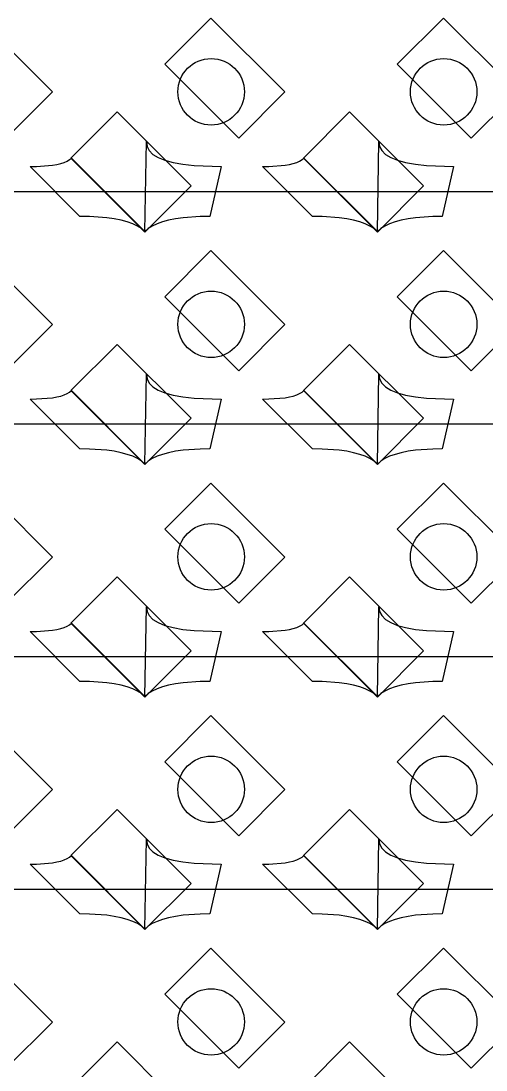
# Model space of a CAD drawing. Header units: inches. Extents: x 0.07 to 4.39, y 0.05 to 2.95.
# Drawn here: x 1.4028 to 1.5428, y 1.4955 to 1.8113 of the extents above; entities that cross this region are included whole.
import ezdxf

# ---------------------------------------------------------------- set-up
doc = ezdxf.new("R2010")
doc.units = ezdxf.units.IN
doc.header["$MEASUREMENT"] = 0
doc.layers.add('Top Layer', color=1, linetype='Continuous')

# ---------------------------------------------------------------- blocks, each defined once
blk = doc.blocks.new('0805_P_______________437')
at = {"layer": 'Top Layer'}
for p, q in [((-0.03937, 0.01575), (-0.01969, 0.01575)), ((-0.03937, -0.01575), (-0.03937, 0.01575)), ((-0.01969, 0.01575), (-0.01969, -0.01575)), ((0.01969, 0.01575), (0.03937, 0.01575)), ((0.01969, -0.01575), (0.01969, 0.01575)), ((0.03937, 0.01575), (0.03937, -0.01575)), ((-0.01969, -0.01575), (-0.03937, -0.01575)), ((0.03937, -0.01575), (0.01969, -0.01575))]:
    blk.add_line(p, q, dxfattribs=at)
blk = doc.blocks.new('0805_P_______________438')
at = {"layer": 'Top Layer'}
for p, q in [((-0.03937, 0.01575), (-0.01969, 0.01575)), ((-0.03937, -0.01575), (-0.03937, 0.01575)), ((-0.01969, 0.01575), (-0.01969, -0.01575)), ((0.01969, 0.01575), (0.03937, 0.01575)), ((0.01969, -0.01575), (0.01969, 0.01575)), ((0.03937, 0.01575), (0.03937, -0.01575)), ((-0.01969, -0.01575), (-0.03937, -0.01575)), ((0.03937, -0.01575), (0.01969, -0.01575))]:
    blk.add_line(p, q, dxfattribs=at)
blk = doc.blocks.new('0805_P_______________439')
at = {"layer": 'Top Layer'}
for p, q in [((-0.03937, 0.01575), (-0.01969, 0.01575)), ((-0.03937, -0.01575), (-0.03937, 0.01575)), ((-0.01969, 0.01575), (-0.01969, -0.01575)), ((0.01969, 0.01575), (0.03937, 0.01575)), ((0.01969, -0.01575), (0.01969, 0.01575)), ((0.03937, 0.01575), (0.03937, -0.01575)), ((-0.01969, -0.01575), (-0.03937, -0.01575)), ((0.03937, -0.01575), (0.01969, -0.01575))]:
    blk.add_line(p, q, dxfattribs=at)
blk = doc.blocks.new('0805_P_______________477')
at = {"layer": 'Top Layer'}
for p, q in [((-0.03937, 0.01575), (-0.01969, 0.01575)), ((-0.03937, -0.01575), (-0.03937, 0.01575)), ((-0.01969, 0.01575), (-0.01969, -0.01575)), ((0.01969, 0.01575), (0.03937, 0.01575)), ((0.01969, -0.01575), (0.01969, 0.01575)), ((0.03937, 0.01575), (0.03937, -0.01575)), ((-0.01969, -0.01575), (-0.03937, -0.01575)), ((0.03937, -0.01575), (0.01969, -0.01575))]:
    blk.add_line(p, q, dxfattribs=at)
blk = doc.blocks.new('0805_P_______________478')
at = {"layer": 'Top Layer'}
for p, q in [((-0.03937, 0.01575), (-0.01969, 0.01575)), ((-0.03937, -0.01575), (-0.03937, 0.01575)), ((-0.01969, 0.01575), (-0.01969, -0.01575)), ((0.01969, 0.01575), (0.03937, 0.01575)), ((0.01969, -0.01575), (0.01969, 0.01575)), ((0.03937, 0.01575), (0.03937, -0.01575)), ((-0.01969, -0.01575), (-0.03937, -0.01575)), ((0.03937, -0.01575), (0.01969, -0.01575))]:
    blk.add_line(p, q, dxfattribs=at)
blk = doc.blocks.new('0805_P_______________479')
at = {"layer": 'Top Layer'}
for p, q in [((-0.03937, 0.01575), (-0.01969, 0.01575)), ((-0.03937, -0.01575), (-0.03937, 0.01575)), ((-0.01969, 0.01575), (-0.01969, -0.01575)), ((0.01969, 0.01575), (0.03937, 0.01575)), ((0.01969, -0.01575), (0.01969, 0.01575)), ((0.03937, 0.01575), (0.03937, -0.01575)), ((-0.01969, -0.01575), (-0.03937, -0.01575)), ((0.03937, -0.01575), (0.01969, -0.01575))]:
    blk.add_line(p, q, dxfattribs=at)
blk = doc.blocks.new('0805_P_______________517')
at = {"layer": 'Top Layer'}
for p, q in [((-0.03937, 0.01575), (-0.01969, 0.01575)), ((-0.03937, -0.01575), (-0.03937, 0.01575)), ((-0.01969, 0.01575), (-0.01969, -0.01575)), ((0.01969, 0.01575), (0.03937, 0.01575)), ((0.01969, -0.01575), (0.01969, 0.01575)), ((0.03937, 0.01575), (0.03937, -0.01575)), ((-0.01969, -0.01575), (-0.03937, -0.01575)), ((0.03937, -0.01575), (0.01969, -0.01575))]:
    blk.add_line(p, q, dxfattribs=at)
blk = doc.blocks.new('0805_P_______________518')
at = {"layer": 'Top Layer'}
for p, q in [((-0.03937, 0.01575), (-0.01969, 0.01575)), ((-0.03937, -0.01575), (-0.03937, 0.01575)), ((-0.01969, 0.01575), (-0.01969, -0.01575)), ((0.01969, 0.01575), (0.03937, 0.01575)), ((0.01969, -0.01575), (0.01969, 0.01575)), ((0.03937, 0.01575), (0.03937, -0.01575)), ((-0.01969, -0.01575), (-0.03937, -0.01575)), ((0.03937, -0.01575), (0.01969, -0.01575))]:
    blk.add_line(p, q, dxfattribs=at)
blk = doc.blocks.new('0805_P_______________519')
at = {"layer": 'Top Layer'}
for p, q in [((-0.03937, 0.01575), (-0.01969, 0.01575)), ((-0.03937, -0.01575), (-0.03937, 0.01575)), ((-0.01969, 0.01575), (-0.01969, -0.01575)), ((0.01969, 0.01575), (0.03937, 0.01575)), ((0.01969, -0.01575), (0.01969, 0.01575)), ((0.03937, 0.01575), (0.03937, -0.01575)), ((-0.01969, -0.01575), (-0.03937, -0.01575)), ((0.03937, -0.01575), (0.01969, -0.01575))]:
    blk.add_line(p, q, dxfattribs=at)
blk = doc.blocks.new('0805_P_______________557')
at = {"layer": 'Top Layer'}
for p, q in [((-0.03937, 0.01575), (-0.01969, 0.01575)), ((-0.03937, -0.01575), (-0.03937, 0.01575)), ((-0.01969, 0.01575), (-0.01969, -0.01575)), ((0.01969, 0.01575), (0.03937, 0.01575)), ((0.01969, -0.01575), (0.01969, 0.01575)), ((0.03937, 0.01575), (0.03937, -0.01575)), ((-0.01969, -0.01575), (-0.03937, -0.01575)), ((0.03937, -0.01575), (0.01969, -0.01575))]:
    blk.add_line(p, q, dxfattribs=at)
blk = doc.blocks.new('0805_P_______________558')
at = {"layer": 'Top Layer'}
for p, q in [((-0.03937, 0.01575), (-0.01969, 0.01575)), ((-0.03937, -0.01575), (-0.03937, 0.01575)), ((-0.01969, 0.01575), (-0.01969, -0.01575)), ((0.01969, 0.01575), (0.03937, 0.01575)), ((0.01969, -0.01575), (0.01969, 0.01575)), ((0.03937, 0.01575), (0.03937, -0.01575)), ((-0.01969, -0.01575), (-0.03937, -0.01575)), ((0.03937, -0.01575), (0.01969, -0.01575))]:
    blk.add_line(p, q, dxfattribs=at)
blk = doc.blocks.new('0805_P_______________559')
at = {"layer": 'Top Layer'}
for p, q in [((-0.03937, 0.01575), (-0.01969, 0.01575)), ((-0.03937, -0.01575), (-0.03937, 0.01575)), ((-0.01969, 0.01575), (-0.01969, -0.01575)), ((0.01969, 0.01575), (0.03937, 0.01575)), ((0.01969, -0.01575), (0.01969, 0.01575)), ((0.03937, 0.01575), (0.03937, -0.01575)), ((-0.01969, -0.01575), (-0.03937, -0.01575)), ((0.03937, -0.01575), (0.01969, -0.01575))]:
    blk.add_line(p, q, dxfattribs=at)
blk = doc.blocks.new('0805_P_______________597')
at = {"layer": 'Top Layer'}
for p, q in [((-0.03937, 0.01575), (-0.01969, 0.01575)), ((-0.03937, -0.01575), (-0.03937, 0.01575)), ((-0.01969, 0.01575), (-0.01969, -0.01575)), ((0.01969, 0.01575), (0.03937, 0.01575)), ((0.01969, -0.01575), (0.01969, 0.01575)), ((0.03937, 0.01575), (0.03937, -0.01575)), ((-0.01969, -0.01575), (-0.03937, -0.01575)), ((0.03937, -0.01575), (0.01969, -0.01575))]:
    blk.add_line(p, q, dxfattribs=at)
blk = doc.blocks.new('0805_P_______________598')
at = {"layer": 'Top Layer'}
for p, q in [((-0.03937, 0.01575), (-0.01969, 0.01575)), ((-0.03937, -0.01575), (-0.03937, 0.01575)), ((-0.01969, 0.01575), (-0.01969, -0.01575)), ((0.01969, 0.01575), (0.03937, 0.01575)), ((0.01969, -0.01575), (0.01969, 0.01575)), ((0.03937, 0.01575), (0.03937, -0.01575)), ((-0.01969, -0.01575), (-0.03937, -0.01575)), ((0.03937, -0.01575), (0.01969, -0.01575))]:
    blk.add_line(p, q, dxfattribs=at)
blk = doc.blocks.new('0805_P_______________599')
at = {"layer": 'Top Layer'}
for p, q in [((-0.03937, 0.01575), (-0.01969, 0.01575)), ((-0.03937, -0.01575), (-0.03937, 0.01575)), ((-0.01969, 0.01575), (-0.01969, -0.01575)), ((0.01969, 0.01575), (0.03937, 0.01575)), ((0.01969, -0.01575), (0.01969, 0.01575)), ((0.03937, 0.01575), (0.03937, -0.01575)), ((-0.01969, -0.01575), (-0.03937, -0.01575)), ((0.03937, -0.01575), (0.01969, -0.01575))]:
    blk.add_line(p, q, dxfattribs=at)
blk = doc.blocks.new('0805_P_______________637')
at = {"layer": 'Top Layer'}
for p, q in [((-0.03937, 0.01575), (-0.01969, 0.01575)), ((-0.03937, -0.01575), (-0.03937, 0.01575)), ((-0.01969, 0.01575), (-0.01969, -0.01575)), ((0.01969, 0.01575), (0.03937, 0.01575)), ((0.01969, -0.01575), (0.01969, 0.01575)), ((0.03937, 0.01575), (0.03937, -0.01575)), ((-0.01969, -0.01575), (-0.03937, -0.01575)), ((0.03937, -0.01575), (0.01969, -0.01575))]:
    blk.add_line(p, q, dxfattribs=at)
blk = doc.blocks.new('0805_P_______________638')
at = {"layer": 'Top Layer'}
for p, q in [((-0.03937, 0.01575), (-0.01969, 0.01575)), ((-0.03937, -0.01575), (-0.03937, 0.01575)), ((-0.01969, 0.01575), (-0.01969, -0.01575)), ((0.01969, 0.01575), (0.03937, 0.01575)), ((0.01969, -0.01575), (0.01969, 0.01575)), ((0.03937, 0.01575), (0.03937, -0.01575)), ((-0.01969, -0.01575), (-0.03937, -0.01575)), ((0.03937, -0.01575), (0.01969, -0.01575))]:
    blk.add_line(p, q, dxfattribs=at)
blk = doc.blocks.new('0805_P_______________639')
at = {"layer": 'Top Layer'}
for p, q in [((-0.03937, 0.01575), (-0.01969, 0.01575)), ((-0.03937, -0.01575), (-0.03937, 0.01575)), ((-0.01969, 0.01575), (-0.01969, -0.01575)), ((0.01969, 0.01575), (0.03937, 0.01575)), ((0.01969, -0.01575), (0.01969, 0.01575)), ((0.03937, 0.01575), (0.03937, -0.01575)), ((-0.01969, -0.01575), (-0.03937, -0.01575)), ((0.03937, -0.01575), (0.01969, -0.01575))]:
    blk.add_line(p, q, dxfattribs=at)

msp = doc.modelspace()

# ---------------------------------------------------------------- linework, layer by layer
at = {"layer": 'Top Layer'}
for p, q in [((1.44005, 1.74795), (1.44051, 1.775)), ((1.44051, 1.775), (1.44071, 1.77357)), ((1.51005, 1.74795), (1.51051, 1.775)), ((1.51051, 1.775), (1.51071, 1.77357)), ((1.44071, 1.77357), (1.44137, 1.7723)), ((1.44137, 1.7723), (1.44248, 1.77117)), ((1.51071, 1.77357), (1.51137, 1.7723)), ((1.51137, 1.7723), (1.51248, 1.77117)), ((1.41474, 1.76842), (1.41576, 1.76875)), ((1.41576, 1.76875), (1.41664, 1.76914)), ((1.41664, 1.76914), (1.41737, 1.76957)), ((1.41737, 1.76957), (1.41795, 1.77005)), ((1.41795, 1.77005), (1.44005, 1.74795)), ((1.44248, 1.77117), (1.44405, 1.7702)), ((1.44405, 1.7702), (1.44607, 1.76937)), ((1.44607, 1.76937), (1.44855, 1.7687)), ((1.44855, 1.7687), (1.45148, 1.76818)), ((1.48474, 1.76842), (1.48576, 1.76875)), ((1.48576, 1.76875), (1.48664, 1.76914)), ((1.48664, 1.76914), (1.48737, 1.76957)), ((1.48737, 1.76957), (1.48795, 1.77005)), ((1.48795, 1.77005), (1.51005, 1.74795)), ((1.51248, 1.77117), (1.51405, 1.7702)), ((1.51405, 1.7702), (1.51607, 1.76937)), ((1.51607, 1.76937), (1.51855, 1.7687)), ((1.51855, 1.7687), (1.52148, 1.76818)), ((1.40551, 1.7675), (1.40741, 1.76753)), ((1.42051, 1.7525), (1.40551, 1.7675)), ((1.40741, 1.76753), (1.41225, 1.76791)), ((1.41225, 1.76791), (1.41356, 1.76814)), ((1.41356, 1.76814), (1.41474, 1.76842)), ((1.45148, 1.76818), (1.45487, 1.7678)), ((1.45487, 1.7678), (1.46301, 1.7675)), ((1.46301, 1.7675), (1.4596, 1.7525)), ((1.47551, 1.7675), (1.47741, 1.76753)), ((1.49051, 1.7525), (1.47551, 1.7675)), ((1.47741, 1.76753), (1.48225, 1.76791)), ((1.48225, 1.76791), (1.48356, 1.76814)), ((1.48356, 1.76814), (1.48474, 1.76842)), ((1.52148, 1.76818), (1.52487, 1.7678)), ((1.52487, 1.7678), (1.53301, 1.7675)), ((1.53301, 1.7675), (1.5296, 1.7525)), ((1.29588, 1.76), (1.57588, 1.76)), ((1.4234, 1.75245), (1.42051, 1.7525)), ((1.42857, 1.75209), (1.4234, 1.75245)), ((1.43084, 1.75177), (1.42857, 1.75209)), ((1.4329, 1.75136), (1.43084, 1.75177)), ((1.43475, 1.75086), (1.4329, 1.75136)), ((1.43639, 1.75027), (1.43475, 1.75086)), ((1.43782, 1.74959), (1.43639, 1.75027)), ((1.43904, 1.74882), (1.43782, 1.74959)), ((1.44229, 1.74959), (1.44107, 1.74882)), ((1.44372, 1.75027), (1.44229, 1.74959)), ((1.44536, 1.75086), (1.44372, 1.75027)), ((1.44721, 1.75136), (1.44536, 1.75086)), ((1.44927, 1.75177), (1.44721, 1.75136)), ((1.45154, 1.75209), (1.44927, 1.75177)), ((1.45671, 1.75245), (1.45154, 1.75209)), ((1.4596, 1.7525), (1.45671, 1.75245)), ((1.4934, 1.75245), (1.49051, 1.7525)), ((1.49857, 1.75209), (1.4934, 1.75245)), ((1.50084, 1.75177), (1.49857, 1.75209)), ((1.5029, 1.75136), (1.50084, 1.75177)), ((1.50475, 1.75086), (1.5029, 1.75136)), ((1.50639, 1.75027), (1.50475, 1.75086)), ((1.50782, 1.74959), (1.50639, 1.75027)), ((1.50904, 1.74882), (1.50782, 1.74959)), ((1.51229, 1.74959), (1.51107, 1.74882)), ((1.51372, 1.75027), (1.51229, 1.74959)), ((1.51536, 1.75086), (1.51372, 1.75027)), ((1.51721, 1.75136), (1.51536, 1.75086)), ((1.51927, 1.75177), (1.51721, 1.75136)), ((1.52154, 1.75209), (1.51927, 1.75177)), ((1.52671, 1.75245), (1.52154, 1.75209)), ((1.5296, 1.7525), (1.52671, 1.75245)), ((1.44005, 1.74795), (1.43904, 1.74882)), ((1.44107, 1.74882), (1.44005, 1.74795)), ((1.51005, 1.74795), (1.50904, 1.74882)), ((1.51107, 1.74882), (1.51005, 1.74795)), ((1.44005, 1.67795), (1.44051, 1.705)), ((1.44051, 1.705), (1.44071, 1.70358)), ((1.44071, 1.70358), (1.44137, 1.7023)), ((1.44137, 1.7023), (1.44248, 1.70118)), ((1.51005, 1.67795), (1.51051, 1.705)), ((1.51051, 1.705), (1.51071, 1.70358)), ((1.51071, 1.70358), (1.51137, 1.7023)), ((1.51137, 1.7023), (1.51248, 1.70118)), ((1.41576, 1.69875), (1.41664, 1.69914)), ((1.41664, 1.69914), (1.41737, 1.69957)), ((1.41737, 1.69957), (1.41795, 1.70006)), ((1.41795, 1.70006), (1.44005, 1.67795)), ((1.44248, 1.70118), (1.44405, 1.7002)), ((1.44405, 1.7002), (1.44607, 1.69938)), ((1.44607, 1.69938), (1.44855, 1.6987)), ((1.48576, 1.69875), (1.48664, 1.69914)), ((1.48664, 1.69914), (1.48737, 1.69957)), ((1.48737, 1.69957), (1.48795, 1.70006)), ((1.48795, 1.70006), (1.51005, 1.67795)), ((1.51248, 1.70118), (1.51405, 1.7002)), ((1.51405, 1.7002), (1.51607, 1.69938)), ((1.51607, 1.69938), (1.51855, 1.6987)), ((1.40551, 1.6975), (1.40741, 1.69753)), ((1.42051, 1.6825), (1.40551, 1.6975)), ((1.40741, 1.69753), (1.41225, 1.69791)), ((1.41225, 1.69791), (1.41356, 1.69814)), ((1.41356, 1.69814), (1.41474, 1.69842)), ((1.41474, 1.69842), (1.41576, 1.69875)), ((1.44855, 1.6987), (1.45148, 1.69817)), ((1.45148, 1.69817), (1.45487, 1.6978)), ((1.45487, 1.6978), (1.46301, 1.6975)), ((1.46301, 1.6975), (1.4596, 1.6825)), ((1.47551, 1.6975), (1.47741, 1.69753)), ((1.49051, 1.6825), (1.47551, 1.6975)), ((1.47741, 1.69753), (1.48225, 1.69791)), ((1.48225, 1.69791), (1.48356, 1.69814)), ((1.48356, 1.69814), (1.48474, 1.69842)), ((1.48474, 1.69842), (1.48576, 1.69875)), ((1.51855, 1.6987), (1.52148, 1.69817)), ((1.52148, 1.69817), (1.52487, 1.6978)), ((1.52487, 1.6978), (1.53301, 1.6975)), ((1.53301, 1.6975), (1.5296, 1.6825)), ((1.29588, 1.69), (1.64588, 1.69)), ((1.4234, 1.68245), (1.42051, 1.6825)), ((1.42857, 1.68209), (1.4234, 1.68245)), ((1.43084, 1.68177), (1.42857, 1.68209)), ((1.4329, 1.68136), (1.43084, 1.68177)), ((1.43475, 1.68086), (1.4329, 1.68136)), ((1.43639, 1.68027), (1.43475, 1.68086)), ((1.43782, 1.67959), (1.43639, 1.68027)), ((1.44372, 1.68027), (1.44229, 1.67959)), ((1.44536, 1.68086), (1.44372, 1.68027)), ((1.44721, 1.68136), (1.44536, 1.68086)), ((1.44927, 1.68177), (1.44721, 1.68136)), ((1.45154, 1.68209), (1.44927, 1.68177)), ((1.45671, 1.68245), (1.45154, 1.68209)), ((1.4596, 1.6825), (1.45671, 1.68245)), ((1.4934, 1.68245), (1.49051, 1.6825)), ((1.49857, 1.68209), (1.4934, 1.68245)), ((1.50084, 1.68177), (1.49857, 1.68209)), ((1.5029, 1.68136), (1.50084, 1.68177)), ((1.50475, 1.68086), (1.5029, 1.68136)), ((1.50639, 1.68027), (1.50475, 1.68086)), ((1.50782, 1.67959), (1.50639, 1.68027)), ((1.51372, 1.68027), (1.51229, 1.67959)), ((1.51536, 1.68086), (1.51372, 1.68027)), ((1.51721, 1.68136), (1.51536, 1.68086)), ((1.51927, 1.68177), (1.51721, 1.68136)), ((1.52154, 1.68209), (1.51927, 1.68177)), ((1.52671, 1.68245), (1.52154, 1.68209)), ((1.5296, 1.6825), (1.52671, 1.68245)), ((1.43904, 1.67882), (1.43782, 1.67959)), ((1.44005, 1.67795), (1.43904, 1.67882)), ((1.44107, 1.67882), (1.44005, 1.67795)), ((1.44229, 1.67959), (1.44107, 1.67882)), ((1.50904, 1.67882), (1.50782, 1.67959)), ((1.51005, 1.67795), (1.50904, 1.67882)), ((1.51107, 1.67882), (1.51005, 1.67795)), ((1.51229, 1.67959), (1.51107, 1.67882)), ((1.44005, 1.60795), (1.44051, 1.635)), ((1.44051, 1.635), (1.44071, 1.63357)), ((1.44071, 1.63357), (1.44137, 1.6323)), ((1.51005, 1.60795), (1.51051, 1.635)), ((1.51051, 1.635), (1.51071, 1.63357)), ((1.51071, 1.63357), (1.51137, 1.6323)), ((1.41664, 1.62914), (1.41737, 1.62957)), ((1.41737, 1.62957), (1.41795, 1.63006)), ((1.41795, 1.63006), (1.44005, 1.60795)), ((1.44137, 1.6323), (1.44248, 1.63118)), ((1.44248, 1.63118), (1.44405, 1.6302)), ((1.44405, 1.6302), (1.44607, 1.62938)), ((1.48664, 1.62914), (1.48737, 1.62957)), ((1.48737, 1.62957), (1.48795, 1.63006)), ((1.48795, 1.63006), (1.51005, 1.60795)), ((1.51137, 1.6323), (1.51248, 1.63118)), ((1.51248, 1.63118), (1.51405, 1.6302)), ((1.51405, 1.6302), (1.51607, 1.62938)), ((1.40551, 1.6275), (1.40741, 1.62753)), ((1.42051, 1.6125), (1.40551, 1.6275)), ((1.40741, 1.62753), (1.41225, 1.62791)), ((1.41225, 1.62791), (1.41356, 1.62814)), ((1.41356, 1.62814), (1.41474, 1.62842)), ((1.41474, 1.62842), (1.41576, 1.62875)), ((1.41576, 1.62875), (1.41664, 1.62914)), ((1.44607, 1.62938), (1.44855, 1.6287)), ((1.44855, 1.6287), (1.45148, 1.62817)), ((1.45148, 1.62817), (1.45487, 1.6278)), ((1.45487, 1.6278), (1.46301, 1.6275)), ((1.46301, 1.6275), (1.4596, 1.6125)), ((1.47551, 1.6275), (1.47741, 1.62753)), ((1.49051, 1.6125), (1.47551, 1.6275)), ((1.47741, 1.62753), (1.48225, 1.62791)), ((1.48225, 1.62791), (1.48356, 1.62814)), ((1.48356, 1.62814), (1.48474, 1.62842)), ((1.48474, 1.62842), (1.48576, 1.62875)), ((1.48576, 1.62875), (1.48664, 1.62914)), ((1.51607, 1.62938), (1.51855, 1.6287)), ((1.51855, 1.6287), (1.52148, 1.62817)), ((1.52148, 1.62817), (1.52487, 1.6278)), ((1.52487, 1.6278), (1.53301, 1.6275)), ((1.53301, 1.6275), (1.5296, 1.6125)), ((1.29588, 1.62), (1.57588, 1.62)), ((1.4234, 1.61245), (1.42051, 1.6125)), ((1.42857, 1.61209), (1.4234, 1.61245)), ((1.43084, 1.61177), (1.42857, 1.61209)), ((1.4329, 1.61136), (1.43084, 1.61177)), ((1.43475, 1.61086), (1.4329, 1.61136)), ((1.43639, 1.61027), (1.43475, 1.61086)), ((1.44536, 1.61086), (1.44372, 1.61027)), ((1.44721, 1.61136), (1.44536, 1.61086)), ((1.44927, 1.61177), (1.44721, 1.61136)), ((1.45154, 1.61209), (1.44927, 1.61177)), ((1.45671, 1.61245), (1.45154, 1.61209)), ((1.4596, 1.6125), (1.45671, 1.61245)), ((1.4934, 1.61245), (1.49051, 1.6125)), ((1.49857, 1.61209), (1.4934, 1.61245)), ((1.50084, 1.61177), (1.49857, 1.61209)), ((1.5029, 1.61136), (1.50084, 1.61177)), ((1.50475, 1.61086), (1.5029, 1.61136)), ((1.50639, 1.61027), (1.50475, 1.61086)), ((1.51536, 1.61086), (1.51372, 1.61027)), ((1.51721, 1.61136), (1.51536, 1.61086)), ((1.51927, 1.61177), (1.51721, 1.61136)), ((1.52154, 1.61209), (1.51927, 1.61177)), ((1.52671, 1.61245), (1.52154, 1.61209)), ((1.5296, 1.6125), (1.52671, 1.61245)), ((1.43782, 1.60959), (1.43639, 1.61027)), ((1.43904, 1.60882), (1.43782, 1.60959)), ((1.44005, 1.60795), (1.43904, 1.60882)), ((1.44107, 1.60882), (1.44005, 1.60795)), ((1.44229, 1.60959), (1.44107, 1.60882)), ((1.44372, 1.61027), (1.44229, 1.60959)), ((1.50782, 1.60959), (1.50639, 1.61027)), ((1.50904, 1.60882), (1.50782, 1.60959)), ((1.51005, 1.60795), (1.50904, 1.60882)), ((1.51107, 1.60882), (1.51005, 1.60795)), ((1.51229, 1.60959), (1.51107, 1.60882)), ((1.51372, 1.61027), (1.51229, 1.60959)), ((1.44005, 1.53795), (1.44051, 1.565)), ((1.44051, 1.565), (1.44071, 1.56357)), ((1.44071, 1.56357), (1.44137, 1.5623)), ((1.51005, 1.53795), (1.51051, 1.565)), ((1.51051, 1.565), (1.51071, 1.56357)), ((1.51071, 1.56357), (1.51137, 1.5623)), ((1.44137, 1.5623), (1.44248, 1.56117)), ((1.44248, 1.56117), (1.44405, 1.5602)), ((1.44405, 1.5602), (1.44607, 1.55937)), ((1.51137, 1.5623), (1.51248, 1.56117)), ((1.51248, 1.56117), (1.51405, 1.5602)), ((1.51405, 1.5602), (1.51607, 1.55937)), ((1.40551, 1.5575), (1.40741, 1.55753)), ((1.42051, 1.5425), (1.40551, 1.5575)), ((1.40741, 1.55753), (1.41225, 1.55791)), ((1.41225, 1.55791), (1.41356, 1.55814)), ((1.41356, 1.55814), (1.41474, 1.55842)), ((1.41474, 1.55842), (1.41576, 1.55875)), ((1.41576, 1.55875), (1.41664, 1.55914)), ((1.41664, 1.55914), (1.41737, 1.55957)), ((1.41737, 1.55957), (1.41795, 1.56005)), ((1.41795, 1.56005), (1.44005, 1.53795)), ((1.44607, 1.55937), (1.44855, 1.5587)), ((1.44855, 1.5587), (1.45148, 1.55818)), ((1.45148, 1.55818), (1.45487, 1.5578)), ((1.45487, 1.5578), (1.46301, 1.5575)), ((1.46301, 1.5575), (1.4596, 1.5425)), ((1.47551, 1.5575), (1.47741, 1.55753)), ((1.49051, 1.5425), (1.47551, 1.5575)), ((1.47741, 1.55753), (1.48225, 1.55791)), ((1.48225, 1.55791), (1.48356, 1.55814)), ((1.48356, 1.55814), (1.48474, 1.55842)), ((1.48474, 1.55842), (1.48576, 1.55875)), ((1.48576, 1.55875), (1.48664, 1.55914)), ((1.48664, 1.55914), (1.48737, 1.55957)), ((1.48737, 1.55957), (1.48795, 1.56005)), ((1.48795, 1.56005), (1.51005, 1.53795)), ((1.51607, 1.55937), (1.51855, 1.5587)), ((1.51855, 1.5587), (1.52148, 1.55818)), ((1.52148, 1.55818), (1.52487, 1.5578)), ((1.52487, 1.5578), (1.53301, 1.5575)), ((1.53301, 1.5575), (1.5296, 1.5425)), ((1.29588, 1.55), (1.57588, 1.55)), ((1.4234, 1.54245), (1.42051, 1.5425)), ((1.42857, 1.54209), (1.4234, 1.54245)), ((1.43084, 1.54177), (1.42857, 1.54209)), ((1.4329, 1.54136), (1.43084, 1.54177)), ((1.43475, 1.54086), (1.4329, 1.54136)), ((1.44721, 1.54136), (1.44536, 1.54086)), ((1.44927, 1.54177), (1.44721, 1.54136)), ((1.45154, 1.54209), (1.44927, 1.54177)), ((1.45671, 1.54245), (1.45154, 1.54209)), ((1.4596, 1.5425), (1.45671, 1.54245)), ((1.4934, 1.54245), (1.49051, 1.5425)), ((1.49857, 1.54209), (1.4934, 1.54245)), ((1.50084, 1.54177), (1.49857, 1.54209)), ((1.5029, 1.54136), (1.50084, 1.54177)), ((1.50475, 1.54086), (1.5029, 1.54136)), ((1.51721, 1.54136), (1.51536, 1.54086)), ((1.51927, 1.54177), (1.51721, 1.54136)), ((1.52154, 1.54209), (1.51927, 1.54177)), ((1.52671, 1.54245), (1.52154, 1.54209)), ((1.5296, 1.5425), (1.52671, 1.54245)), ((1.43639, 1.54027), (1.43475, 1.54086)), ((1.43782, 1.53959), (1.43639, 1.54027)), ((1.43904, 1.53882), (1.43782, 1.53959)), ((1.44005, 1.53795), (1.43904, 1.53882)), ((1.44107, 1.53882), (1.44005, 1.53795)), ((1.44229, 1.53959), (1.44107, 1.53882)), ((1.44372, 1.54027), (1.44229, 1.53959)), ((1.44536, 1.54086), (1.44372, 1.54027)), ((1.50639, 1.54027), (1.50475, 1.54086)), ((1.50782, 1.53959), (1.50639, 1.54027)), ((1.50904, 1.53882), (1.50782, 1.53959)), ((1.51005, 1.53795), (1.50904, 1.53882)), ((1.51107, 1.53882), (1.51005, 1.53795)), ((1.51229, 1.53959), (1.51107, 1.53882)), ((1.51372, 1.54027), (1.51229, 1.53959)), ((1.51536, 1.54086), (1.51372, 1.54027))]:
    msp.add_line(p, q, dxfattribs=at)
for centre in [(1.46, 1.79), (1.53, 1.79), (1.46, 1.72), (1.53, 1.72), (1.46, 1.65), (1.53, 1.65), (1.46, 1.58), (1.53, 1.58), (1.46, 1.51), (1.53, 1.51)]:
    msp.add_circle(centre, 0.01, dxfattribs=at)

# ---------------------------------------------------------------- block references
at = {"rotation": 45}
for name, p in [('0805_P_______________439', (1.415, 1.815)), ('0805_P_______________438', (1.485, 1.815)), ('0805_P_______________437', (1.555, 1.815)), ('0805_P_______________479', (1.415, 1.745)), ('0805_P_______________478', (1.485, 1.745)), ('0805_P_______________477', (1.555, 1.745)), ('0805_P_______________519', (1.415, 1.675)), ('0805_P_______________518', (1.485, 1.675)), ('0805_P_______________517', (1.555, 1.675)), ('0805_P_______________559', (1.415, 1.605)), ('0805_P_______________558', (1.485, 1.605)), ('0805_P_______________557', (1.555, 1.605)), ('0805_P_______________599', (1.415, 1.535)), ('0805_P_______________598', (1.485, 1.535)), ('0805_P_______________597', (1.555, 1.535)), ('0805_P_______________639', (1.415, 1.465)), ('0805_P_______________638', (1.485, 1.465)), ('0805_P_______________637', (1.555, 1.465))]:
    msp.add_blockref(name, p, dxfattribs=at)

doc.saveas('drawing.dxf')
